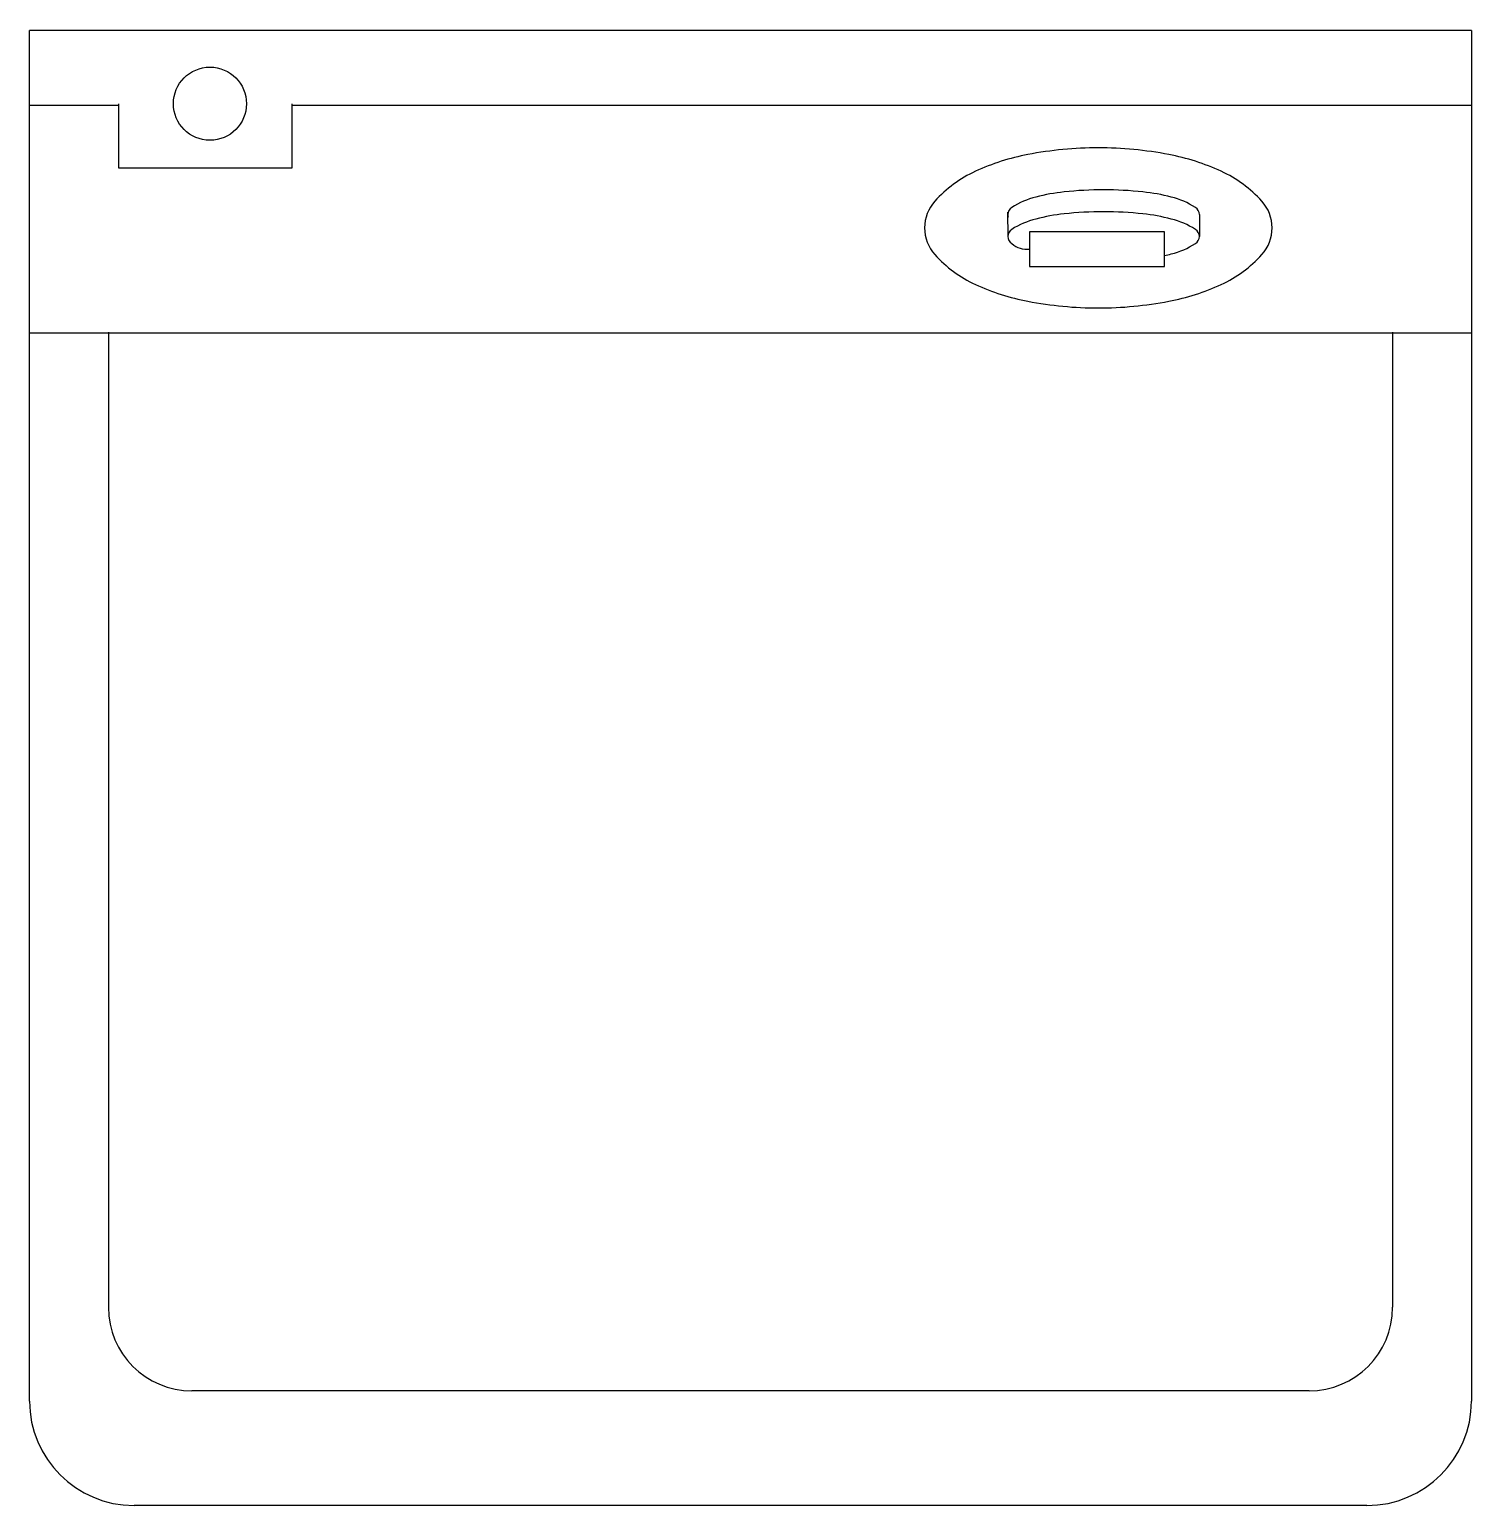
# Model space of a CAD drawing. Extents: x 11550 to 12240, y 12632 to 13338.
import ezdxf

# ---------------------------------------------------------------- set-up
doc = ezdxf.new("R2010")
doc.units = 0
doc.header["$MEASUREMENT"] = 0
doc.layers.get('0').update_dxf_attribs({"linetype": 'CONTINUOUS'})
doc.layers.add('TOTHER', color=7, linetype='CONTINUOUS')

msp = doc.modelspace()

# ---------------------------------------------------------------- linework, layer by layer
at = {"color": 4}
msp.add_line((12239.62, 13337.79), (11549.62, 13337.79), dxfattribs=at)
at = {"color": 2}
for p, q in [((11592.19, 13301.95), (11549.62, 13301.95)), ((11592.19, 13302.79), (11592.19, 13272.17)), ((11675.34, 13272.17), (11675.34, 13302.79)), ((12239.62, 13301.95), (11675.34, 13301.95)), ((11592.19, 13272.17), (11675.34, 13272.17)), ((11587.35, 13193.53), (11587.35, 12726.82)), ((12201.89, 13193.53), (12201.89, 12726.82)), ((12161.89, 12686.82), (11627.35, 12686.82))]:
    msp.add_line(p, q, dxfattribs=at)
at = {"color": 5}
for p, q in [((12017.63, 13250.93), (12017.75, 13239.22)), ((12109.4, 13249.76), (12109.4, 13239.24)), ((12092.77, 13241.46), (12028.1, 13241.46)), ((12028.1, 13241.46), (12028.1, 13224.84)), ((12092.77, 13224.84), (12092.77, 13241.46)), ((12028.1, 13224.84), (12092.77, 13224.84))]:
    msp.add_line(p, q, dxfattribs=at)
msp.add_lwpolyline([(11977.93, 13243.35, 0.185158), (11982.82, 13230.61, 0.102042), (12002.29, 13216.26, 0.060862), (12027.34, 13208.24, 0.047173), (12061.08, 13205.05, 0.047173), (12094.82, 13208.24, 0.060862), (12119.88, 13216.26, 0.102042), (12139.35, 13230.61, 0.185158), (12144.23, 13243.35, 0.185158), (12139.35, 13256.09, 0.102042), (12119.88, 13270.44, 0.060862), (12094.82, 13278.47, 0.047173), (12061.08, 13281.66, 0.047173), (12027.34, 13278.47, 0.060862), (12002.29, 13270.44, 0.102042), (11982.82, 13256.09, 0.185158)], format="xyb", close=True, dxfattribs=at)
for points in [[(12109.4, 13249.76, 0.259034), (12107.5, 13253.18, 0.076276), (12095.98, 13258.11, 0.036515), (12082.43, 13260.57, 0.026615), (12063.57, 13261.58, 0.026615), (12044.72, 13260.57, 0.036515), (12031.17, 13258.11, 0.076276), (12019.65, 13253.18, 0.259034), (12017.75, 13249.76, 0.078462), (12017.95, 13248.51, 0.056762)], [(12109.4, 13239.24, 0.259034), (12107.5, 13242.66, 0.076276), (12095.98, 13247.6, 0.036515), (12082.43, 13250.06, 0.026615), (12063.57, 13251.06, 0.026615), (12044.72, 13250.06, 0.036515), (12031.17, 13247.6, 0.076276), (12019.65, 13242.66, 0.259034), (12017.75, 13239.24, 0.259034), (12019.65, 13235.82, 0.204006), (12028.1, 13233.15, 0.036515)], [(12092.77, 13230.12, 0.008736), (12095.98, 13230.88, 0.076276), (12107.5, 13235.82, 0.259034), (12109.4, 13239.24, 0.259034)]]:
    msp.add_lwpolyline(points, format="xyb", dxfattribs=at)
msp.add_circle((11635.95, 13302.79), 17.5, dxfattribs=at)
at = {"color": 2}
for centre, start, end in [((11627.35, 12726.82), 180, 270), ((12161.89, 12726.82), 270, 0)]:
    msp.add_arc(centre, 40, start, end, dxfattribs=at)
at = {"layer": 'TOTHER', "color": 4, "linetype": 'CONTINUOUS'}
for p, q in [((11549.62, 12681.95), (11549.62, 13337.79)), ((12239.62, 13337.79), (12239.62, 12681.95)), ((12189.62, 12631.95), (11599.62, 12631.95))]:
    msp.add_line(p, q, dxfattribs=at)
at = {"layer": 'TOTHER', "color": 2, "linetype": 'CONTINUOUS'}
msp.add_line((11549.62, 13193.12), (12239.62, 13193.12), dxfattribs=at)
at = {"layer": 'TOTHER', "color": 4, "linetype": 'CONTINUOUS'}
for centre, start, end in [((11599.62, 12681.95), 180, 270), ((12189.62, 12681.95), 270, 0)]:
    msp.add_arc(centre, 50, start, end, dxfattribs=at)

# ---------------------------------------------------------------- texts
at = {"width": 0.8, "flags": 9}
for tag, s in [('YSIZE', '705'), ('XSIZE', '690')]:
    msp.add_attdef(tag, (11894.62, 13337.79), s, height=0.5, dxfattribs=at)

doc.saveas('drawing.dxf')
